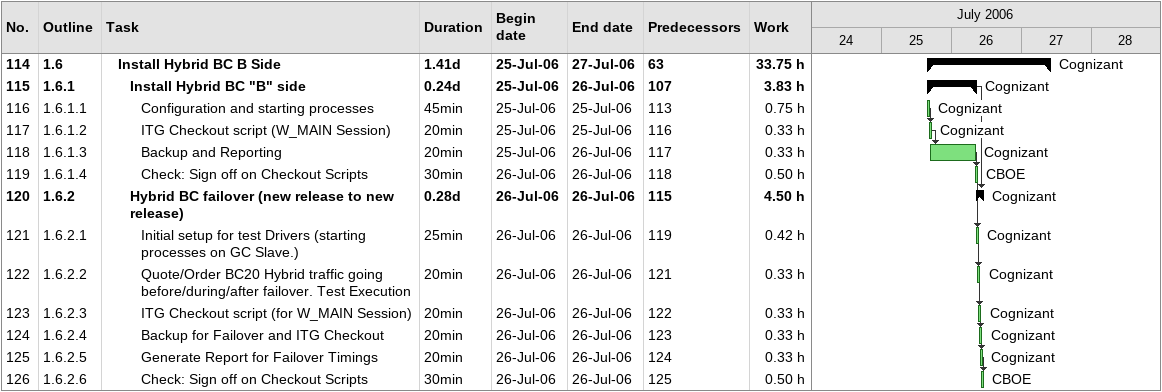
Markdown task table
| ID | WBS | Task | Duration | Start | Finish | Predecessors | Resources | Work (h) |
|---|---|---|---|---|---|---|---|---|
| 114 | 1.6 | **Install Hybrid BC B Side** | 1.41d | 2006-07-25 | 2006-07-27 | 63 | Cognizant | 33.75 |
| 115 | 1.6.1 | **Install Hybrid BC "B" side** | 0.24d | 2006-07-25 | 2006-07-26 | 107 | Cognizant | 3.83 |
| 116 | 1.6.1.1 | Configuration and starting processes | 45min | 2006-07-25 | 2006-07-25 | 113 | Cognizant | 0.75 |
| 117 | 1.6.1.2 | ITG Checkout script (W_MAIN Session) | 20min | 2006-07-25 | 2006-07-25 | 116 | Cognizant | 0.33 |
| 118 | 1.6.1.3 | Backup and Reporting | 20min | 2006-07-25 | 2006-07-26 | 117 | Cognizant | 0.33 |
| 119 | 1.6.1.4 | Check: Sign off on Checkout Scripts | 30min | 2006-07-26 | 2006-07-26 | 118 | CBOE | 0.50 |
| 120 | 1.6.2 | **Hybrid BC failover (new release to new release)** | 0.28d | 2006-07-26 | 2006-07-26 | 115 | Cognizant | 4.50 |
| 121 | 1.6.2.1 | Initial setup for test Drivers (starting processes on GC Slave.) | 25min | 2006-07-26 | 2006-07-26 | 119 | Cognizant | 0.42 |
| 122 | 1.6.2.2 | Quote/Order BC20 Hybrid traffic going before/during/after failover. Test Execution | 20min | 2006-07-26 | 2006-07-26 | 121 | Cognizant | 0.33 |
| 123 | 1.6.2.3 | ITG Checkout script (for W_MAIN Session) | 20min | 2006-07-26 | 2006-07-26 | 122 | Cognizant | 0.33 |
| 124 | 1.6.2.4 | Backup for Failover and ITG Checkout | 20min | 2006-07-26 | 2006-07-26 | 123 | Cognizant | 0.33 |
| 125 | 1.6.2.5 | Generate Report for Failover Timings | 20min | 2006-07-26 | 2006-07-26 | 124 | Cognizant | 0.33 |
| 126 | 1.6.2.6 | Check: Sign off on Checkout Scripts | 30min | 2006-07-26 | 2006-07-26 | 125 | CBOE | 0.50 |
